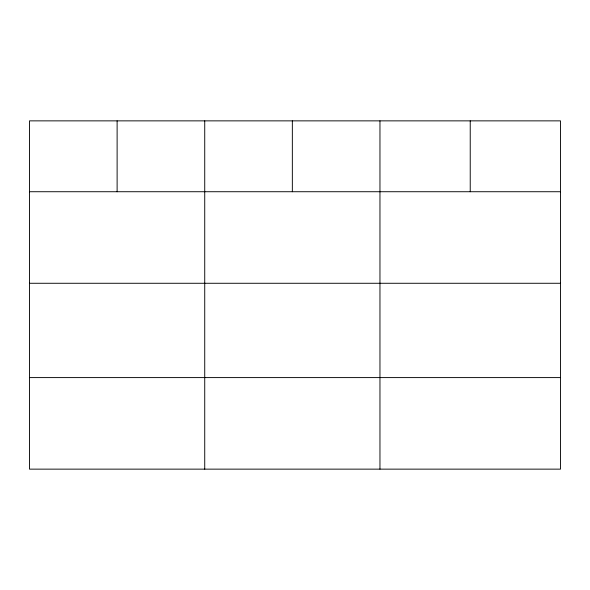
<?xml version="1.0" encoding="UTF-8"?>
<svg xmlns="http://www.w3.org/2000/svg" width="590" height="590" viewBox="0 0 590 590"><rect width="100%" height="100%" fill="white"/><g stroke="black" fill="none" stroke-linecap="round" stroke-linejoin="round"><path stroke-width="0.89" d="M560.5 283.274L560.5 120.862L29.5 120.862L29.5 469.139L560.5 469.139L560.5 283.274L29.5 283.274M29.5 191.728L560.5 191.728M29.5 377.593L560.5 377.593M470.23 120.862L470.23 191.728M379.96 120.862L379.96 469.139M292.345 120.862L292.345 191.728M204.73 120.862L204.73 469.139M117.115 120.862L117.115 191.728"/></g></svg>
